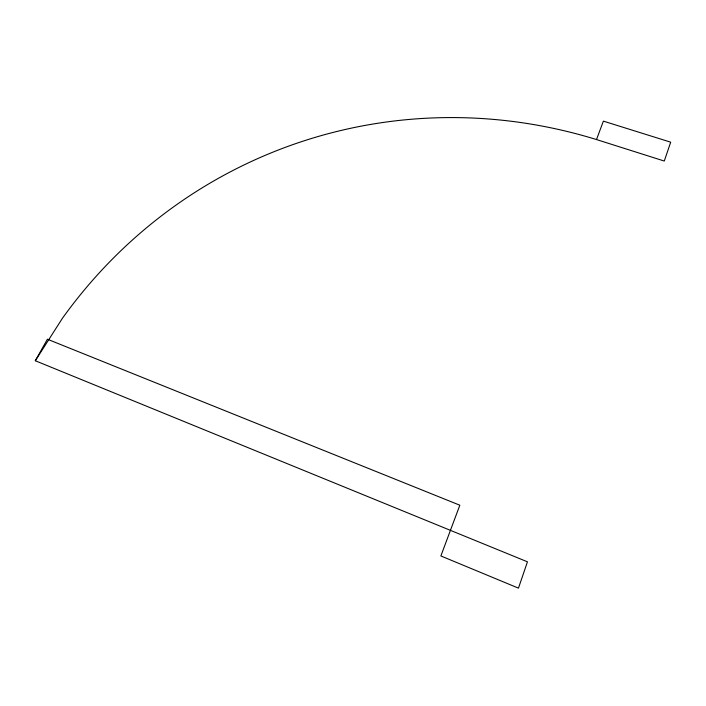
<?xml version="1.0" encoding="UTF-8"?>
<svg xmlns="http://www.w3.org/2000/svg" width="706" height="706" viewBox="0 0 706 706"><rect width="100%" height="100%" fill="white"/><g stroke="black" fill="none" stroke-linecap="round" stroke-linejoin="round"><path stroke-width="1.06" d="M596.499 139.559L603.383 121.132L670.7 142.18L664.267 161.039L596.499 139.559A523.402 498.092 68.2 0 0 62.357 318.38L35.3 360.74L527.453 561.817L518.46 588.142L440.871 555.957L459.835 505.214L47.399 339.215L35.3 360.74"/></g></svg>
